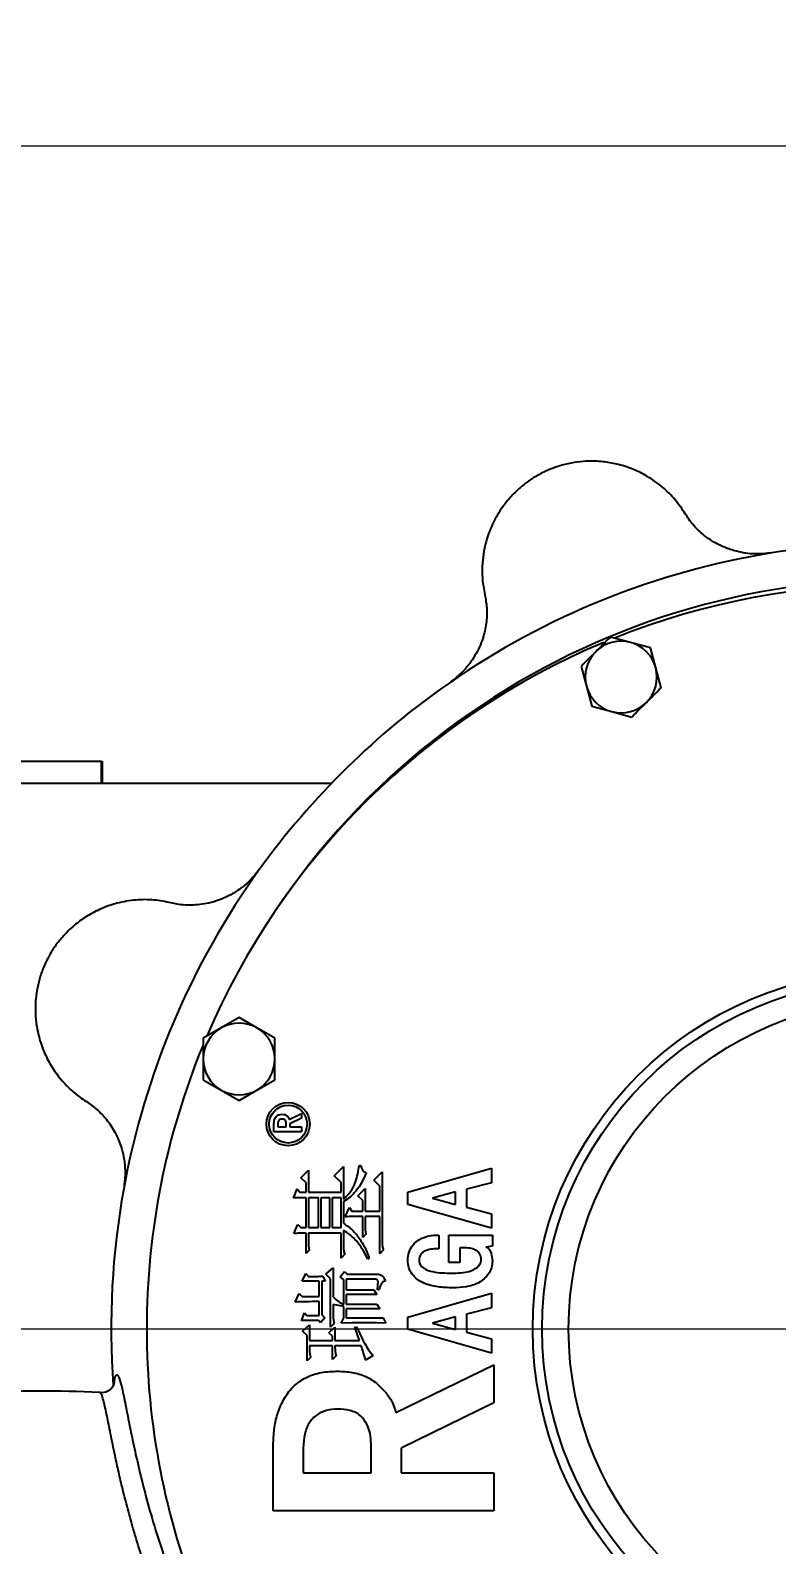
# Model space of a CAD drawing. Header units: millimetres. Extents: x 1486 to 4728, y 464 to 2757.
# Drawn here: x 2754.1 to 2889.5, y 1038.6 to 1313.2 of the extents above; entities that cross this region are included whole.
import ezdxf

# ---------------------------------------------------------------- set-up
doc = ezdxf.new("R2010")
doc.units = ezdxf.units.MM
doc.layers.add('AM_5', color=3, linetype='Continuous', lineweight=25)
doc.layers.add('粗实线', color=7, linetype='Continuous', lineweight=40)
doc.styles.add('SLDTEXTSTYLE1', font='txt.shx', dxfattribs={"width": 0.7, "bigfont": 'gbcbig.shx'})
doc.dimstyles.new('SLDDIMSTYLE12$0', dxfattribs={"dimtxt": 12, "dimasz": 10, "dimexe": 0, "dimexo": 0.0625, "dimgap": 0.875, "dimtad": 1, "dimdec": 1, "dimlfac": 1.8, "dimrnd": 1e-09, "dimzin": 12, "dimdsep": 46, "dimtxsty": 'SLDTEXTSTYLE1', "dimcen": 0.09, "dimdle": 8.16, "dimclrd": 3, "dimclre": 3, "dimadec": 0, "dimazin": 3, "dimtfac": 1, "dimtdec": 1, "dimtofl": 0, "dimtmove": 0, "dimatfit": 3, "dimfxl": 0, "dimfrac": 2, "dimtolj": 1, "dimlwd": 5, "dimlwe": 5, "dimarcsym": 0})

# ---------------------------------------------------------------- blocks, each defined once
blk = doc.blocks.new('*D60')
at = {"layer": 'AM_5', "color": 3, "lineweight": 5, "transparency": 16777216}
blk.add_line((2394.29, 989.73), (2394.29, 1292.28), dxfattribs=at)
at = {"layer": 'AM_5', "color": 3, "linetype": 'Continuous', "lineweight": 5, "transparency": 16777216}
for p, q in [((2404.29, 1292.28), (2901.41, 1292.28)), ((2911.41, 1077.73), (2911.41, 1292.28))]:
    blk.add_line(p, q, dxfattribs=at)
at = {"layer": 'AM_5', "color": 3, "transparency": 16777216}
for points in [[(2404.29, 1293.94), (2404.29, 1290.61), (2394.29, 1292.28)], [(2901.41, 1293.94), (2901.41, 1290.61), (2911.41, 1292.28)]]:
    blk.add_solid(points, dxfattribs=at)
at = {"layer": 'Defpoints', "color": 0, "transparency": 16777216}
for p in [(2911.41, 1292.28), (2911.41, 1077.67), (2394.29, 989.67)]:
    blk.add_point(p, dxfattribs=at)
at = {"layer": 'AM_5', "color": 0, "transparency": 16777216, "insert": (2590.74, 1306.87), "char_height": 12, "width": 2.3333, "attachment_point": 5, "style": 'SLDTEXTSTYLE1'}
blk.add_mtext('\\A1;{\\H2.28571x;520}', dxfattribs=at)
blk = doc.blocks.new('*D56')
at = {"layer": 'AM_5', "color": 3, "lineweight": 5, "transparency": 16777216}
blk.add_line((2911.34, 1077.67), (2636.54, 1077.67), dxfattribs=at)
at = {"layer": 'AM_5', "color": 3, "linetype": 'Continuous', "lineweight": 5, "transparency": 16777216}
for p, q in [((2636.54, 1067.67), (2636.54, 748.79)), ((2909.45, 738.79), (2636.54, 738.79))]:
    blk.add_line(p, q, dxfattribs=at)
at = {"layer": 'AM_5', "color": 3, "transparency": 16777216}
for points in [[(2634.87, 1067.67), (2638.2, 1067.67), (2636.54, 1077.67)], [(2634.87, 748.79), (2638.2, 748.79), (2636.54, 738.79)]]:
    blk.add_solid(points, dxfattribs=at)
at = {"layer": 'Defpoints', "color": 0, "transparency": 16777216}
for p in [(2911.41, 1077.67), (2636.54, 738.79), (2909.51, 738.79)]:
    blk.add_point(p, dxfattribs=at)
at = {"layer": 'AM_5', "color": 0, "transparency": 16777216, "insert": (2621.95, 886.35), "char_height": 12, "attachment_point": 5, "rotation": 90, "style": 'SLDTEXTSTYLE1'}
blk.add_mtext('\\A1;{\\H2.28571x;340}', dxfattribs=at)

msp = doc.modelspace()

# ---------------------------------------------------------------- linework, layer by layer
at = {"color": 7, "linetype": 'Continuous', "lineweight": 25}
for p, q in [((2862.935, 1202.202), (2859.31, 1203.173)), ((2866.56, 1201.23), (2862.935, 1202.202)), ((2867.532, 1197.605), (2866.56, 1201.23)), ((2854.003, 1197.866), (2854.975, 1194.241)), ((2868.503, 1193.981), (2867.532, 1197.605)), ((2854.975, 1194.241), (2855.946, 1190.616)), ((2855.946, 1190.616), (2859.571, 1189.645)), ((2859.571, 1189.645), (2863.196, 1188.673)), ((2727.642, 1180.667), (2767.078, 1180.667)), ((2368.237, 1176.667), (2808.746, 1176.667)), ((2788.73, 1132.279), (2785.48, 1130.403)), ((2791.98, 1134.156), (2788.73, 1132.279)), ((2795.23, 1132.279), (2791.98, 1134.156)), ((2798.48, 1130.403), (2795.23, 1132.279)), ((2785.48, 1122.897), (2788.73, 1121.021)), ((2788.73, 1121.021), (2791.98, 1119.144)), ((2791.98, 1119.144), (2795.23, 1121.021)), ((2795.23, 1121.021), (2798.48, 1122.897)), ((2801.093, 1115.685), (2803.313, 1116.765)), ((2803.313, 1115.902), (2801.208, 1114.879)), ((2803.313, 1116.765), (2803.313, 1115.902)), ((2798.313, 1113.46), (2798.313, 1114.95)), ((2803.313, 1113.46), (2798.313, 1113.46)), ((2798.99, 1114.808), (2798.99, 1114.319)), ((2798.99, 1114.319), (2800.531, 1114.319)), ((2800.531, 1114.319), (2800.531, 1114.978)), ((2801.208, 1114.879), (2801.208, 1114.319)), ((2801.208, 1114.319), (2803.313, 1114.319)), ((2803.313, 1114.319), (2803.313, 1113.46)), ((2809.24, 1105.468), (2810.902, 1107.129)), ((2810.902, 1107.129), (2810.902, 1101.206)), ((2813.791, 1107.346), (2814.08, 1107.346)), ((2803.193, 1105.107), (2804.566, 1106.479)), ((2804.133, 1104.167), (2803.193, 1105.107)), ((2804.566, 1106.479), (2804.566, 1102.506)), ((2810.468, 1104.24), (2809.24, 1105.468)), ((2810.468, 1102.506), (2810.468, 1104.24)), ((2816.405, 1104.673), (2817.922, 1106.19)), ((2817.489, 1103.59), (2816.405, 1104.673)), ((2817.922, 1106.19), (2817.922, 1093.693)), ((2822.585, 1102.493), (2837.755, 1106.824)), ((2837.755, 1104.203), (2833.235, 1103.009)), ((2837.755, 1106.824), (2837.755, 1104.203)), ((2801.826, 1101.422), (2802.525, 1103.084)), ((2802.525, 1103.084), (2803.014, 1102.506)), ((2803.014, 1102.506), (2804.133, 1102.506)), ((2804.133, 1102.506), (2804.133, 1104.167)), ((2804.133, 1096.077), (2804.133, 1101.495)), ((2804.566, 1102.506), (2810.468, 1102.506)), ((2806.359, 1101.495), (2804.566, 1101.495)), ((2804.566, 1101.495), (2804.566, 1096.077)), ((2806.359, 1096.077), (2806.359, 1101.495)), ((2808.413, 1101.495), (2806.792, 1101.495)), ((2806.792, 1101.495), (2806.792, 1096.077)), ((2808.413, 1096.077), (2808.413, 1101.495)), ((2810.468, 1101.495), (2808.847, 1101.495)), ((2808.847, 1101.495), (2808.847, 1096.077)), ((2810.468, 1096.077), (2810.468, 1101.495)), ((2813.54, 1101.856), (2814.84, 1103.156)), ((2814.407, 1100.989), (2813.54, 1101.856)), ((2814.84, 1103.156), (2814.84, 1099.039)), ((2817.489, 1099.039), (2817.489, 1103.59)), ((2822.585, 1100.285), (2822.585, 1102.493)), ((2831.2, 1102.535), (2827.038, 1101.388)), ((2831.2, 1100.253), (2831.2, 1102.535)), ((2833.235, 1103.009), (2833.235, 1099.77)), ((2810.902, 1100.772), (2810.902, 1096.871)), ((2811.228, 1098.027), (2812.023, 1099.689)), ((2812.023, 1099.689), (2812.456, 1099.039)), ((2812.456, 1099.039), (2814.407, 1099.039)), ((2814.407, 1099.039), (2814.407, 1100.989)), ((2814.84, 1099.039), (2817.489, 1099.039)), ((2837.755, 1095.967), (2822.585, 1100.285)), ((2827.038, 1101.388), (2831.2, 1100.253)), ((2833.235, 1099.77), (2837.755, 1098.575)), ((2801.898, 1094.993), (2802.666, 1096.655)), ((2802.666, 1096.655), (2803.156, 1096.077)), ((2803.156, 1096.077), (2804.133, 1096.077)), ((2804.566, 1096.077), (2806.359, 1096.077)), ((2806.792, 1096.077), (2808.413, 1096.077)), ((2808.847, 1096.077), (2810.468, 1096.077)), ((2814.407, 1094.271), (2814.407, 1098.099)), ((2817.489, 1098.099), (2814.84, 1098.099)), ((2814.84, 1098.099), (2814.84, 1095.643)), ((2817.489, 1091.309), (2817.489, 1098.099)), ((2837.755, 1098.575), (2837.755, 1095.967)), ((2804.133, 1091.381), (2804.133, 1095.065)), ((2810.468, 1095.065), (2804.566, 1095.065)), ((2804.566, 1095.065), (2804.566, 1092.754)), ((2810.468, 1090.514), (2810.468, 1095.065)), ((2810.902, 1095.571), (2810.902, 1092.898)), ((2814.984, 1094.849), (2814.407, 1094.271)), ((2814.84, 1095.643), (2814.984, 1094.849)), ((2828.199, 1094.721), (2828.199, 1092.226)), ((2830.006, 1089.754), (2830.006, 1094.721)), ((2830.006, 1094.721), (2837.926, 1094.721)), ((2837.926, 1094.721), (2837.926, 1092.693)), ((2804.71, 1091.959), (2804.133, 1091.381)), ((2804.566, 1092.754), (2804.71, 1091.959)), ((2811.118, 1091.164), (2810.468, 1090.514)), ((2818.139, 1091.959), (2817.489, 1091.309)), ((2832.771, 1092.397), (2832.04, 1092.397)), ((2832.04, 1092.397), (2832.04, 1089.754)), ((2837.926, 1092.693), (2836.731, 1092.545)), ((2803.424, 1086.324), (2804.074, 1087.769)), ((2804.074, 1087.769), (2804.579, 1087.191)), ((2807.718, 1087.625), (2809.018, 1088.781)), ((2809.018, 1088.781), (2809.018, 1083.507)), ((2810.332, 1087.119), (2811.126, 1088.13)), ((2811.126, 1088.13), (2811.557, 1087.625)), ((2815.597, 1090.442), (2815.308, 1090.37)), ((2832.04, 1089.754), (2830.006, 1089.754)), ((2806.53, 1086.324), (2803.424, 1086.324)), ((2806.53, 1083.579), (2806.53, 1086.324)), ((2806.963, 1086.324), (2806.963, 1080.256)), ((2807.613, 1086.324), (2806.963, 1086.324)), ((2807.18, 1087.264), (2807.613, 1086.324)), ((2808.585, 1086.758), (2807.718, 1087.625)), ((2808.585, 1078.017), (2808.585, 1086.758)), ((2810.982, 1086.613), (2810.332, 1087.119)), ((2810.982, 1082.135), (2810.982, 1086.613)), ((2816.737, 1086.686), (2811.415, 1086.686)), ((2811.415, 1086.686), (2811.415, 1084.807)), ((2811.557, 1087.625), (2816.809, 1087.625)), ((2802.169, 1082.568), (2802.896, 1084.085)), ((2802.896, 1084.085), (2803.405, 1083.579)), ((2803.405, 1083.579), (2806.53, 1083.579)), ((2806.53, 1080.112), (2806.53, 1082.64)), ((2811.415, 1084.807), (2816.4, 1084.807)), ((2816.978, 1083.941), (2811.415, 1083.941)), ((2811.415, 1083.941), (2811.415, 1082.207)), ((2816.4, 1084.807), (2816.978, 1083.941)), ((2817.384, 1084.807), (2817.095, 1084.807)), ((2822.585, 1079.828), (2837.755, 1084.158)), ((2837.755, 1084.158), (2837.755, 1081.537)), ((2803.279, 1079.173), (2803.857, 1080.618)), ((2803.857, 1080.618), (2804.29, 1080.112)), ((2804.29, 1080.112), (2806.53, 1080.112)), ((2807.541, 1079.678), (2806.747, 1078.812)), ((2806.963, 1080.256), (2807.541, 1079.678)), ((2810.982, 1081.773), (2809.018, 1082.135)), ((2809.018, 1082.135), (2809.018, 1080.401)), ((2810.476, 1078.739), (2810.982, 1079.678)), ((2810.982, 1079.678), (2810.982, 1081.773)), ((2811.415, 1082.207), (2816.978, 1082.207)), ((2817.483, 1081.34), (2811.415, 1081.34)), ((2811.415, 1081.34), (2811.415, 1079.678)), ((2811.415, 1079.678), (2818.104, 1079.678)), ((2816.978, 1082.207), (2817.483, 1081.34)), ((2818.104, 1079.678), (2818.607, 1078.739)), ((2822.585, 1077.619), (2822.585, 1079.828)), ((2831.2, 1079.869), (2827.038, 1078.722)), ((2831.2, 1077.587), (2831.2, 1079.869)), ((2837.755, 1081.537), (2833.235, 1080.343)), ((2833.235, 1080.343), (2833.235, 1077.104)), ((2803.509, 1077.295), (2804.737, 1078.45)), ((2804.304, 1076.5), (2803.509, 1077.295)), ((2804.737, 1078.45), (2804.737, 1075.561)), ((2806.747, 1078.812), (2806.385, 1079.245)), ((2808.277, 1077.006), (2809.361, 1078.017)), ((2808.927, 1076.355), (2808.277, 1077.006)), ((2809.235, 1078.667), (2808.585, 1078.017)), ((2809.361, 1078.017), (2809.361, 1075.561)), ((2812.494, 1078.812), (2810.476, 1078.739)), ((2816.954, 1078.812), (2812.494, 1078.812)), ((2812.972, 1078.017), (2813.261, 1078.089)), ((2813.839, 1075.561), (2812.972, 1078.017)), ((2818.607, 1078.739), (2816.954, 1078.812)), ((2837.755, 1073.301), (2822.585, 1077.619)), ((2827.038, 1078.722), (2831.2, 1077.587)), ((2833.235, 1077.104), (2837.755, 1075.909)), ((2804.304, 1071.877), (2804.304, 1076.5)), ((2804.737, 1075.561), (2808.927, 1075.561)), ((2808.927, 1074.622), (2804.737, 1074.622)), ((2804.737, 1074.622), (2804.737, 1074.261)), ((2808.927, 1075.561), (2808.927, 1076.355)), ((2808.927, 1072.166), (2808.927, 1074.622)), ((2809.361, 1075.561), (2813.839, 1075.561)), ((2814.128, 1074.622), (2809.361, 1074.622)), ((2809.361, 1074.622), (2809.361, 1074.55)), ((2837.755, 1075.909), (2837.755, 1073.301)), ((2804.954, 1072.527), (2804.304, 1071.877)), ((2809.577, 1072.816), (2808.927, 1072.166)), ((2816.223, 1072.816), (2814.923, 1072.021)), ((2820.429, 1062.516), (2838.184, 1071.162)), ((2838.184, 1071.162), (2838.184, 1064.259)), ((2838.184, 1064.259), (2821.348, 1056.068)), ((2798.184, 1044.718), (2798.184, 1056.643)), ((2803.601, 1055.502), (2803.601, 1051.595)), ((2815.93, 1051.595), (2815.93, 1056.867)), ((2821.348, 1056.068), (2821.348, 1051.595)), ((2803.601, 1051.595), (2815.93, 1051.595)), ((2821.348, 1051.595), (2838.184, 1051.595)), ((2838.184, 1051.595), (2838.184, 1044.718)), ((2838.184, 1044.718), (2798.184, 1044.718))]:
    msp.add_line(p, q, dxfattribs=at)
for centre, radius in [((2910.237, 1077.667), 65), ((2910.237, 1077.667), 63.318), ((2911.406, 1077.667), 59.677), ((2800.871, 1114.842), 3.931), ((2800.871, 1114.842), 3.435)]:
    msp.add_circle(centre, radius, dxfattribs=at)
for centre, radius, start, end in [((2911.406, 1077.667), 142.619, 79.72319, 99.21632), ((2911.406, 1077.667), 142.619, 99.21632, 124.72319), ((2911.406, 1077.667), 135.984, 75.70908, 147.39827), ((2910.237, 1077.667), 135, 67.67066, 111.75176), ((2910.237, 1077.667), 135, 112.71649, 156.82438), ((2861.253, 1195.923), 6.5, 135, 195), ((2861.253, 1195.923), 6.5, 75, 135), ((2861.253, 1195.923), 6.5, 15, 75), ((2861.253, 1195.923), 6.5, 315, 15), ((2911.406, 1077.667), 142.619, 124.72319, 144.21632), ((2861.253, 1195.923), 6.5, 195, 255), ((2861.253, 1195.923), 6.5, 255, 315), ((2911.406, 1077.667), 142.619, 144.21632, 169.72319), ((2791.98, 1126.65), 6.5, 120, 180), ((2791.98, 1126.65), 6.5, 60, 120), ((2791.98, 1126.65), 6.5, 0, 60), ((2910.237, 1077.667), 135, 157.638, 180), ((2791.98, 1126.65), 6.5, 180, 240), ((2791.98, 1126.65), 6.5, 300, 0), ((2911.406, 1077.667), 135.984, 212.60173, 21.68503), ((2791.98, 1126.65), 6.5, 240, 300), ((2911.406, 1077.667), 142.619, 169.72319, 184.08184), ((2910.237, 1077.667), 135, 180, 201.81807), ((2756.072, 814.121), 252.291, 87.58259, 92.65925), ((2767.041, 1068.66), 2.494, 262.39523, 333.25086)]:
    msp.add_arc(centre, radius, start, end, dxfattribs=at)
for points, knots in [([(2872.889, 1225.505), (2872.312, 1226.368), (2871.158, 1228.096), (2868.825, 1230.415), (2866.262, 1232.252), (2863.565, 1233.606), (2860.995, 1234.479), (2858.286, 1234.995), (2855.736, 1235.134), (2853.298, 1234.949), (2851.052, 1234.527), (2848.815, 1233.818), (2846.73, 1232.881), (2844.865, 1231.767), (2843.036, 1230.403), (2841.291, 1228.734), (2839.487, 1226.504), (2837.963, 1223.896), (2836.632, 1220.433), (2835.958, 1216.522), (2836.09, 1213.182), (2836.455, 1211.356), (2836.556, 1210.849)], [0, 0, 0, 0, 0.0704817, 0.1411253, 0.2114397, 0.262002, 0.312511, 0.3555757, 0.3985696, 0.430653, 0.4627062, 0.4949602, 0.5272108, 0.5564321, 0.5856728, 0.6253972, 0.6651816, 0.7232176, 0.7813627, 0.8729283, 0.9646568, 1, 1, 1, 1]), ([(2888.564, 1218.444), (2887.547, 1218.338), (2885.904, 1218.165), (2883.782, 1218.379), (2881.881, 1218.755), (2879.937, 1219.419), (2877.627, 1220.589), (2875.394, 1222.277), (2873.814, 1224.063), (2873.094, 1225.184), (2872.889, 1225.505)], [0, 0, 0, 0, 0.1281278, 0.2070687, 0.2861351, 0.404738, 0.5235866, 0.7217864, 0.9203618, 1, 1, 1, 1]), ([(2836.556, 1210.849), (2836.695, 1210.073), (2836.972, 1208.519), (2836.898, 1205.997), (2836.355, 1203.237), (2835.347, 1200.728), (2834.003, 1198.607), (2832.508, 1196.735), (2831.049, 1195.582), (2830.169, 1194.887)], [0, 0, 0, 0, 0.1638594, 0.3281213, 0.4914407, 0.6743603, 0.7670388, 0.8595026, 1, 1, 1, 1]), ([(2859.31, 1203.173), (2859.287, 1203.149), (2858.412, 1202.275), (2857.523, 1201.385), (2856.657, 1200.519)], [0, 0, 0, 0, 0.0269953, 1, 1, 1, 1]), ([(2856.657, 1200.519), (2855.992, 1199.854), (2855.102, 1198.964), (2854.225, 1198.087), (2854.003, 1197.866)], [0, 0, 0, 0, 0.74693332, 1, 1, 1, 1]), ([(2865.849, 1191.327), (2866.715, 1192.193), (2867.605, 1193.082), (2868.479, 1193.957), (2868.503, 1193.981)], [0, 0, 0, 0, 0.9730048, 1, 1, 1, 1]), ([(2863.196, 1188.673), (2863.417, 1188.895), (2864.294, 1189.772), (2865.184, 1190.662), (2865.849, 1191.327)], [0, 0, 0, 0, 0.2530667, 1, 1, 1, 1]), ([(2795.709, 1161.059), (2795.066, 1160.265), (2794.026, 1158.982), (2792.374, 1157.632), (2790.764, 1156.554), (2788.92, 1155.648), (2786.459, 1154.842), (2783.686, 1154.457), (2781.306, 1154.603), (2780.005, 1154.887), (2779.632, 1154.968)], [0, 0, 0, 0, 0.1281278, 0.2070687, 0.2861351, 0.404738, 0.5235866, 0.7217864, 0.9203618, 1, 1, 1, 1]), ([(2779.632, 1154.968), (2778.614, 1155.171), (2776.577, 1155.576), (2773.288, 1155.567), (2770.176, 1155.053), (2767.312, 1154.104), (2764.877, 1152.903), (2762.596, 1151.353), (2760.695, 1149.648), (2759.102, 1147.794), (2757.812, 1145.907), (2756.732, 1143.824), (2755.92, 1141.687), (2755.389, 1139.581), (2755.061, 1137.322), (2755.006, 1134.909), (2755.307, 1132.056), (2756.074, 1129.134), (2757.582, 1125.745), (2759.871, 1122.503), (2762.326, 1120.234), (2763.875, 1119.201), (2764.305, 1118.914)], [0, 0, 0, 0, 0.0704817, 0.1411253, 0.2114397, 0.262002, 0.312511, 0.3555757, 0.3985696, 0.430653, 0.4627062, 0.4949602, 0.5272108, 0.5564321, 0.5856728, 0.6253972, 0.6651816, 0.7232176, 0.7813627, 0.8729283, 0.9646568, 1, 1, 1, 1]), ([(2785.48, 1130.403), (2785.48, 1130.369), (2785.48, 1129.133), (2785.48, 1127.874), (2785.48, 1126.65)], [0, 0, 0, 0, 0.0269953, 1, 1, 1, 1]), ([(2798.48, 1126.65), (2798.48, 1127.874), (2798.48, 1129.133), (2798.48, 1130.369), (2798.48, 1130.403)], [0, 0, 0, 0, 0.97300478, 1, 1, 1, 1]), ([(2785.48, 1126.65), (2785.48, 1125.71), (2785.48, 1124.451), (2785.48, 1123.211), (2785.48, 1122.897)], [0, 0, 0, 0, 0.7469333, 1, 1, 1, 1]), ([(2798.48, 1122.897), (2798.48, 1123.211), (2798.48, 1124.451), (2798.48, 1125.71), (2798.48, 1126.65)], [0, 0, 0, 0, 0.2530667, 1, 1, 1, 1]), ([(2764.305, 1118.914), (2764.952, 1118.463), (2766.247, 1117.56), (2767.978, 1115.725), (2769.545, 1113.389), (2770.607, 1110.902), (2771.156, 1108.452), (2771.423, 1106.071), (2771.206, 1104.224), (2771.075, 1103.11)], [0, 0, 0, 0, 0.1638594, 0.3281213, 0.4914407, 0.6743603, 0.7670388, 0.8595026, 1, 1, 1, 1]), ([(2798.313, 1114.95), (2798.328, 1115.186), (2798.359, 1115.657), (2798.678, 1116.263), (2799.216, 1116.591), (2799.588, 1116.613), (2799.774, 1116.624)], [0, 0, 0, 0, 0.2807585, 0.5601549, 0.7794399, 1, 1, 1, 1]), ([(2799.774, 1115.763), (2799.686, 1115.757), (2799.51, 1115.747), (2799.266, 1115.628), (2799.012, 1115.326), (2798.999, 1115.022), (2798.99, 1114.808)], [0, 0, 0, 0, 0.1874919, 0.3742932, 0.5609864, 1, 1, 1, 1]), ([(2799.774, 1116.624), (2799.939, 1116.614), (2800.267, 1116.595), (2800.671, 1116.36), (2800.96, 1116.048), (2801.049, 1115.805), (2801.093, 1115.685)], [0, 0, 0, 0, 0.2803151, 0.5594507, 0.780022, 1, 1, 1, 1]), ([(2800.531, 1114.978), (2800.521, 1115.094), (2800.5, 1115.325), (2800.329, 1115.62), (2800.047, 1115.75), (2799.865, 1115.758), (2799.774, 1115.763)], [0, 0, 0, 0, 0.2805191, 0.5597554, 0.7792183, 1, 1, 1, 1]), ([(2810.902, 1101.206), (2811.37, 1101.66), (2812.306, 1102.568), (2813.335, 1104.691), (2813.618, 1106.339), (2813.791, 1107.346)], [0, 0, 0, 0, 0.2800467, 0.5599854, 1, 1, 1, 1]), ([(2814.08, 1107.346), (2814.156, 1107.033), (2814.262, 1106.596), (2814.66, 1106.164), (2814.899, 1106.085), (2815.019, 1106.046)], [0, 0, 0, 0, 0.55956435, 0.78005034, 1, 1, 1, 1]), ([(2815.019, 1106.046), (2814.771, 1105.457), (2814.274, 1104.279), (2813.3, 1102.785), (2812.192, 1101.554), (2811.332, 1101.033), (2810.902, 1100.772)], [0, 0, 0, 0, 0.2802334, 0.5603462, 0.7802785, 1, 1, 1, 1]), ([(2804.133, 1101.495), (2803.702, 1101.492), (2802.932, 1101.486), (2802.164, 1101.442), (2801.826, 1101.422)], [0, 0, 0, 0, 0.5600064, 1, 1, 1, 1]), ([(2810.902, 1096.871), (2811.519, 1096.426), (2812.754, 1095.536), (2814.032, 1093.827), (2815.001, 1092.131), (2815.398, 1091.005), (2815.597, 1090.442)], [0, 0, 0, 0, 0.2797651, 0.559635, 0.7798429, 1, 1, 1, 1]), ([(2814.407, 1098.099), (2813.813, 1098.097), (2812.753, 1098.092), (2811.694, 1098.047), (2811.228, 1098.027)], [0, 0, 0, 0, 0.5600049, 1, 1, 1, 1]), ([(2804.133, 1095.065), (2803.715, 1095.061), (2802.97, 1095.054), (2802.226, 1095.012), (2801.898, 1094.993)], [0, 0, 0, 0, 0.5599859, 1, 1, 1, 1]), ([(2815.308, 1090.37), (2815.02, 1090.95), (2814.445, 1092.111), (2813.371, 1093.567), (2812.194, 1094.756), (2811.332, 1095.3), (2810.902, 1095.571)], [0, 0, 0, 0, 0.28018043, 0.56014278, 0.7802496, 1, 1, 1, 1]), ([(2817.922, 1093.693), (2817.931, 1093.365), (2817.947, 1092.78), (2818.08, 1092.21), (2818.139, 1091.959)], [0, 0, 0, 0, 0.55995133, 1, 1, 1, 1]), ([(2822.585, 1090.13), (2822.619, 1090.642), (2822.689, 1091.663), (2823.458, 1093.044), (2824.764, 1094.037), (2826.395, 1094.636), (2827.598, 1094.693), (2828.199, 1094.721)], [0, 0, 0, 0, 0.1867586, 0.3729226, 0.5594709, 0.7795025, 1, 1, 1, 1]), ([(2810.902, 1092.898), (2810.911, 1092.57), (2810.927, 1091.985), (2811.06, 1091.415), (2811.118, 1091.164)], [0, 0, 0, 0, 0.5599513, 1, 1, 1, 1]), ([(2828.199, 1092.226), (2827.81, 1092.216), (2827.032, 1092.196), (2826.063, 1092.012), (2825.363, 1091.654), (2824.933, 1091.248), (2824.657, 1090.716), (2824.63, 1090.326), (2824.616, 1090.13)], [0, 0, 0, 0, 0.2504694, 0.5004704, 0.6255057, 0.7504214, 0.8751012, 1, 1, 1, 1]), ([(2835.894, 1090.214), (2835.852, 1090.578), (2835.787, 1091.126), (2835.32, 1091.691), (2834.739, 1092.121), (2833.847, 1092.358), (2833.13, 1092.384), (2832.771, 1092.397)], [0, 0, 0, 0, 0.2484522, 0.3736486, 0.4989325, 0.7490564, 1, 1, 1, 1]), ([(2836.731, 1092.545), (2836.796, 1092.546), (2836.926, 1092.548), (2837.143, 1092.398), (2837.423, 1092.051), (2837.807, 1091.233), (2837.878, 1090.469), (2837.926, 1089.96)], [0, 0, 0, 0, 0.0622525, 0.1247705, 0.2498639, 0.5004423, 1, 1, 1, 1]), ([(2830.724, 1085.146), (2829.832, 1085.173), (2828.051, 1085.227), (2825.85, 1085.752), (2824.288, 1086.635), (2823.317, 1087.573), (2822.681, 1088.788), (2822.617, 1089.683), (2822.585, 1090.13)], [0, 0, 0, 0, 0.2504027, 0.5002943, 0.6253666, 0.7502877, 0.8750808, 1, 1, 1, 1]), ([(2824.616, 1090.13), (2824.666, 1089.84), (2824.766, 1089.257), (2825.688, 1088.465), (2827.642, 1087.844), (2829.387, 1087.825), (2830.553, 1087.812)], [0, 0, 0, 0, 0.1239553, 0.2488066, 0.4983555, 1, 1, 1, 1]), ([(2830.553, 1087.812), (2831.086, 1087.823), (2832.151, 1087.845), (2833.748, 1088.041), (2834.964, 1088.639), (2835.73, 1089.422), (2835.84, 1089.951), (2835.894, 1090.214)], [0, 0, 0, 0, 0.2511391, 0.5020492, 0.7508155, 0.8760001, 1, 1, 1, 1]), ([(2837.926, 1089.96), (2837.89, 1089.555), (2837.82, 1088.747), (2837.05, 1087.304), (2835.506, 1085.912), (2833.137, 1085.231), (2831.529, 1085.175), (2830.724, 1085.146)], [0, 0, 0, 0, 0.1250911, 0.2501912, 0.4992688, 0.7492411, 1, 1, 1, 1]), ([(2804.579, 1087.191), (2805.065, 1087.191), (2805.933, 1087.192), (2806.799, 1087.242), (2807.18, 1087.264)], [0, 0, 0, 0, 0.5600301, 1, 1, 1, 1]), ([(2817.095, 1084.807), (2817.109, 1085.162), (2817.13, 1085.693), (2817.202, 1086.286), (2817.105, 1086.542), (2816.967, 1086.668), (2816.829, 1086.678), (2816.737, 1086.686)], [0, 0, 0, 0, 0.5004533, 0.7502288, 0.8130544, 0.8755102, 1, 1, 1, 1]), ([(2816.809, 1087.625), (2817.025, 1087.621), (2817.457, 1087.614), (2818.168, 1087.23), (2818.396, 1086.713), (2818.535, 1086.397)], [0, 0, 0, 0, 0.2811061, 0.5611061, 1, 1, 1, 1]), ([(2818.535, 1086.397), (2818.348, 1086.331), (2817.974, 1086.199), (2817.577, 1085.588), (2817.458, 1085.104), (2817.384, 1084.807)], [0, 0, 0, 0, 0.2783697, 0.5585894, 1, 1, 1, 1]), ([(2806.53, 1082.64), (2805.715, 1082.64), (2804.261, 1082.639), (2802.808, 1082.59), (2802.169, 1082.568)], [0, 0, 0, 0, 0.5600095, 1, 1, 1, 1]), ([(2809.018, 1083.507), (2809.346, 1083.196), (2809.934, 1082.639), (2810.661, 1082.289), (2810.982, 1082.135)], [0, 0, 0, 0, 0.5590985, 1, 1, 1, 1]), ([(2809.018, 1080.401), (2809.027, 1080.073), (2809.043, 1079.488), (2809.176, 1078.918), (2809.235, 1078.667)], [0, 0, 0, 0, 0.5599513, 1, 1, 1, 1]), ([(2806.385, 1079.245), (2805.805, 1079.244), (2804.769, 1079.241), (2803.734, 1079.194), (2803.279, 1079.173)], [0, 0, 0, 0, 0.5600083, 1, 1, 1, 1]), ([(2813.261, 1078.089), (2813.734, 1077.057), (2814.576, 1075.216), (2815.721, 1073.548), (2816.223, 1072.816)], [0, 0, 0, 0, 0.56088301, 1, 1, 1, 1]), ([(2804.737, 1074.261), (2804.746, 1073.933), (2804.762, 1073.347), (2804.895, 1072.778), (2804.954, 1072.527)], [0, 0, 0, 0, 0.55995133, 1, 1, 1, 1]), ([(2809.361, 1074.55), (2809.37, 1074.222), (2809.386, 1073.636), (2809.519, 1073.067), (2809.577, 1072.816)], [0, 0, 0, 0, 0.5599513, 1, 1, 1, 1]), ([(2814.923, 1072.021), (2814.783, 1072.509), (2814.533, 1073.381), (2814.252, 1074.243), (2814.128, 1074.622)], [0, 0, 0, 0, 0.559991, 1, 1, 1, 1]), ([(2769.301, 1067.467), (2769.348, 1067.9), (2769.47, 1069.036), (2769.783, 1069.526), (2770.192, 1069.068), (2770.682, 1067.359), (2771.286, 1064.48), (2772.007, 1060.776), (2772.861, 1056.616), (2773.831, 1052.268), (2775.051, 1047.373), (2776.579, 1041.956), (2778.457, 1036.11), (2780.742, 1029.874), (2783.472, 1023.34), (2786.677, 1016.603), (2790.366, 1009.77), (2794.063, 1003.718), (2797.601, 998.483), (2800.84, 994.054), (2804.815, 989.029), (2809.653, 983.474), (2815.374, 977.613), (2821.417, 972.085), (2827.63, 967.01), (2834.065, 962.324), (2840.555, 958.117), (2847.165, 954.316), (2854.485, 950.596), (2862.588, 947.075), (2871.38, 943.881), (2877.148, 942.287), (2880.036, 941.489)], [0, 0, 0, 0, 0.0260755, 0.068472, 0.110802, 0.1531098, 0.1954668, 0.2377341, 0.2695275, 0.3011026, 0.332991, 0.3646388, 0.3963559, 0.4278961, 0.4596743, 0.4914516, 0.523018, 0.5548504, 0.5758832, 0.5971224, 0.6186428, 0.6500297, 0.6821661, 0.7136009, 0.745887, 0.7773261, 0.8096086, 0.8409322, 0.8729902, 0.9148954, 0.957384, 1, 1, 1, 1]), ([(2798.184, 1056.643), (2798.216, 1057.587), (2798.279, 1059.474), (2798.868, 1062.259), (2799.969, 1064.878), (2801.639, 1067.256), (2804.048, 1068.992), (2806.911, 1069.9), (2808.888, 1069.986), (2809.877, 1070.028)], [0, 0, 0, 0, 0.1401753, 0.280303, 0.420371, 0.5603153, 0.706657, 0.85322, 1, 1, 1, 1]), ([(2809.877, 1070.028), (2810.748, 1069.989), (2812.488, 1069.91), (2815.023, 1069.159), (2817.068, 1067.799), (2818.605, 1066.172), (2819.819, 1064.486), (2820.226, 1063.172), (2820.429, 1062.516)], [0, 0, 0, 0, 0.1867439, 0.3732657, 0.5596165, 0.7064652, 0.8533715, 1, 1, 1, 1]), ([(2818.044, 970.526), (2816.118, 972.231), (2812.293, 975.617), (2806.876, 981.108), (2801.724, 986.876), (2796.899, 992.914), (2792.439, 999.148), (2788.393, 1005.475), (2784.766, 1011.843), (2781.547, 1018.205), (2779, 1023.894), (2776.981, 1028.916), (2775.393, 1033.249), (2773.991, 1037.452), (2772.791, 1041.406), (2771.751, 1045.165), (2770.878, 1048.606), (2770.126, 1051.821), (2769.541, 1054.504), (2769.065, 1056.798), (2768.682, 1058.699), (2768.342, 1060.404), (2768.037, 1061.914), (2767.715, 1063.432), (2767.379, 1064.849), (2767.041, 1065.841), (2766.818, 1066.284), (2766.719, 1066.171), (2766.713, 1066.163)], [0, 0, 0, 0, 0.0480954, 0.0954717, 0.1424738, 0.1905592, 0.2379894, 0.2849148, 0.3322397, 0.3795362, 0.4272326, 0.4621107, 0.4977858, 0.5328379, 0.5690464, 0.6037861, 0.6400248, 0.6744622, 0.710758, 0.7382559, 0.7672237, 0.7957038, 0.8238511, 0.8536795, 0.8978242, 0.9453463, 0.9962478, 1, 1, 1, 1]), ([(2809.877, 1063.143), (2809.171, 1063.1), (2807.761, 1063.014), (2805.811, 1062.063), (2804.329, 1060.313), (2803.686, 1057.987), (2803.629, 1056.331), (2803.601, 1055.502)], [0, 0, 0, 0, 0.1869219, 0.3731554, 0.5592811, 0.7792936, 1, 1, 1, 1]), ([(2815.93, 1056.867), (2815.897, 1057.488), (2815.832, 1058.73), (2815.171, 1060.483), (2814.039, 1062.143), (2812.058, 1063.034), (2810.606, 1063.106), (2809.877, 1063.143)], [0, 0, 0, 0, 0.18718889, 0.37425564, 0.56073518, 0.77970971, 1, 1, 1, 1])]:
    msp.add_open_spline(points, degree=3, knots=knots, dxfattribs=at)
at = {"layer": '粗实线', "linetype": 'ByBlock'}
msp.add_line((2767.078, 1180.667), (2767.078, 1176.667), dxfattribs=at)

# ---------------------------------------------------------------- dimensions: what is measured, and where the dimension line sits
at = {"layer": 'AM_5'}
dim = msp.add_linear_dim(base=(2911.406, 1292.277), p1=(2394.289, 989.667), p2=(2911.406, 1077.667), text='{\\H2.28571x;520}', dimstyle='SLDDIMSTYLE12$0', override={"dimlfac": 1}, dxfattribs=at)
dim.commit()
dim.dimension.update_dxf_attribs({"geometry": '*D60', "text_midpoint": (2590.741, 1292.277), "dimtype": 160})
dim = msp.add_linear_dim(base=(2636.537, 738.788), p1=(2911.406, 1077.667), p2=(2909.508, 738.788), angle=90, text='{\\H2.28571x;340}', dimstyle='SLDDIMSTYLE12$0', override={"dimlfac": 1}, dxfattribs=at)
dim.commit()
dim.dimension.update_dxf_attribs({"geometry": '*D56', "text_midpoint": (2636.537, 886.351), "dimtype": 160})

doc.saveas('drawing.dxf')
